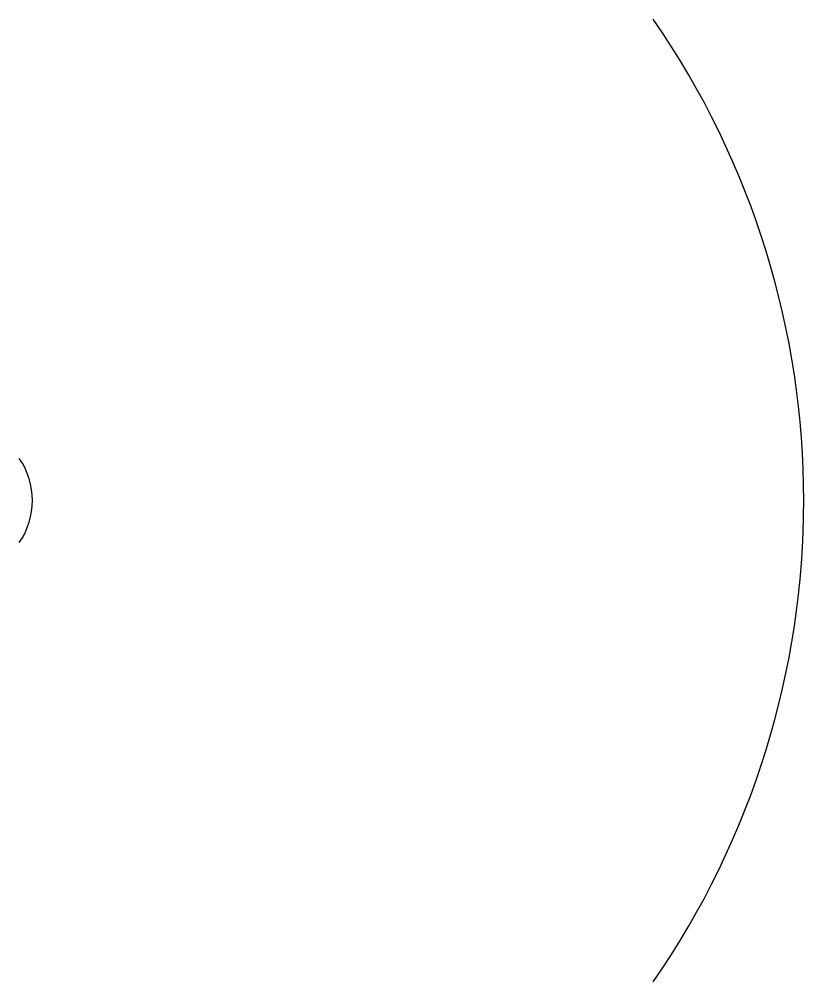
# Model space of a CAD drawing. Header units: millimetres. Extents: x 1.2 to 21.5, y -10.3 to 14.6.
import ezdxf

# ---------------------------------------------------------------- set-up
doc = ezdxf.new("R2010")
doc.units = ezdxf.units.MM

msp = doc.modelspace()

# ---------------------------------------------------------------- linework, layer by layer
for points in [[(17.636, -10.34, 0.312729), (17.636, 14.629, 0.312729)], [(17.636, -10.34, 0.312729), (17.636, 14.629, 0.312729)], [(1.199, 1.055, 0.312729), (1.199, 3.235)]]:
    msp.add_lwpolyline(points, format="xyb")

doc.saveas('drawing.dxf')
